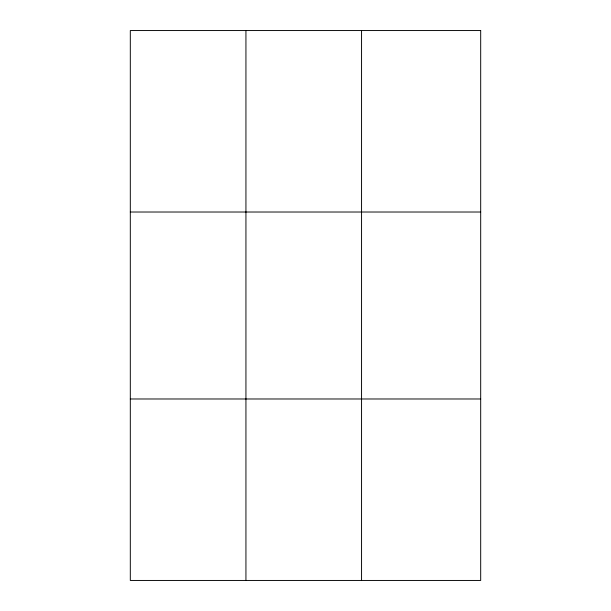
<?xml version="1.0" encoding="UTF-8"?>
<svg xmlns="http://www.w3.org/2000/svg" width="611" height="611" viewBox="0 0 611 611"><rect width="100%" height="100%" fill="white"/><g stroke="black" fill="none" stroke-linecap="round" stroke-linejoin="round"><path stroke-width="0.92" d="M361.559 580.45L361.559 30.55M130.311 212.017L480.689 212.017M130.311 398.983L480.689 398.983M245.935 30.55L245.935 580.45M480.689 30.55L480.689 580.45L130.311 580.45L130.311 30.55L480.689 30.55"/></g></svg>
